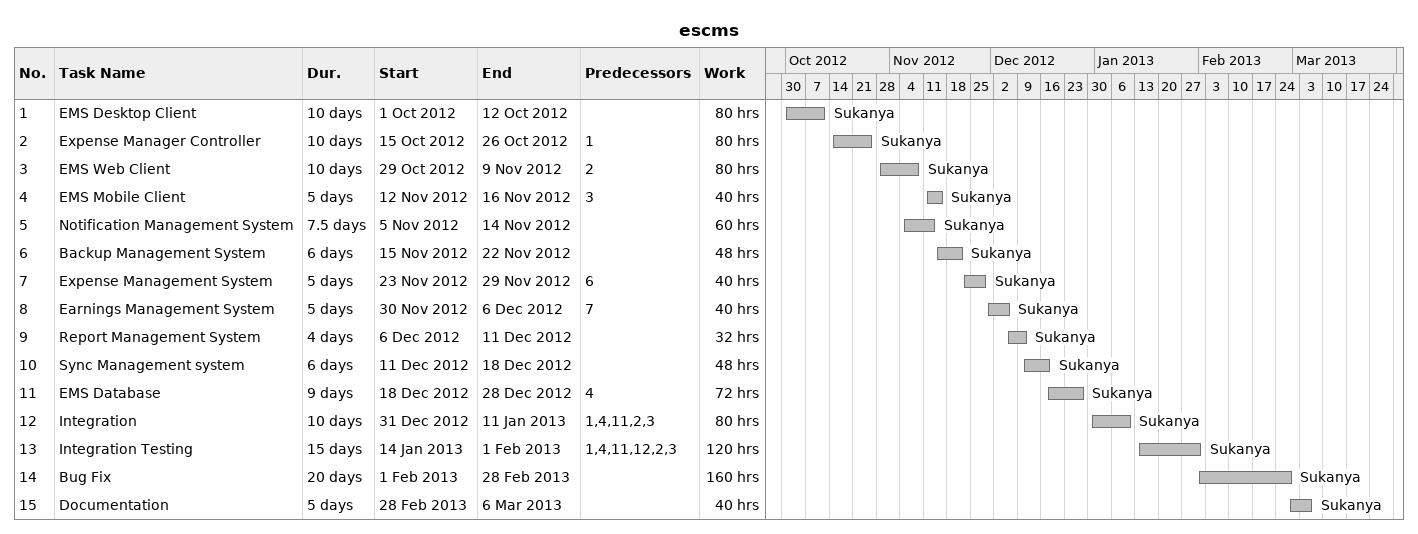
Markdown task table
escms

| ID | Task | Duration | Start | Finish | Predecessors | Resources | Work (h) |
|---|---|---|---|---|---|---|---|
| 1 | EMS Desktop Client | 10d | 2012-10-01 | 2012-10-12 |  | Sukanya | 80 |
| 2 | Expense Manager Controller | 10d | 2012-10-15 | 2012-10-26 | 1 | Sukanya | 80 |
| 3 | EMS Web Client | 10d | 2012-10-29 | 2012-11-09 | 2 | Sukanya | 80 |
| 4 | EMS Mobile Client | 5d | 2012-11-12 | 2012-11-16 | 3 | Sukanya | 40 |
| 5 | Notification Management System | 7.5d | 2012-11-05 | 2012-11-14 |  | Sukanya | 60 |
| 6 | Backup Management System | 6d | 2012-11-15 | 2012-11-22 |  | Sukanya | 48 |
| 7 | Expense Management System | 5d | 2012-11-23 | 2012-11-29 | 6 | Sukanya | 40 |
| 8 | Earnings Management System | 5d | 2012-11-30 | 2012-12-06 | 7 | Sukanya | 40 |
| 9 | Report Management System | 4d | 2012-12-06 | 2012-12-11 |  | Sukanya | 32 |
| 10 | Sync Management system | 6d | 2012-12-11 | 2012-12-18 |  | Sukanya | 48 |
| 11 | EMS Database | 9d | 2012-12-18 | 2012-12-28 | 4 | Sukanya | 72 |
| 12 | Integration | 10d | 2012-12-31 | 2013-01-11 | 1, 4, 11, 2, 3 | Sukanya | 80 |
| 13 | Integration Testing | 15d | 2013-01-14 | 2013-02-01 | 1, 4, 11, 12, 2, 3 | Sukanya | 120 |
| 14 | Bug Fix | 20d | 2013-02-01 | 2013-02-28 |  | Sukanya | 160 |
| 15 | Documentation | 5d | 2013-02-28 | 2013-03-06 |  | Sukanya | 40 |
